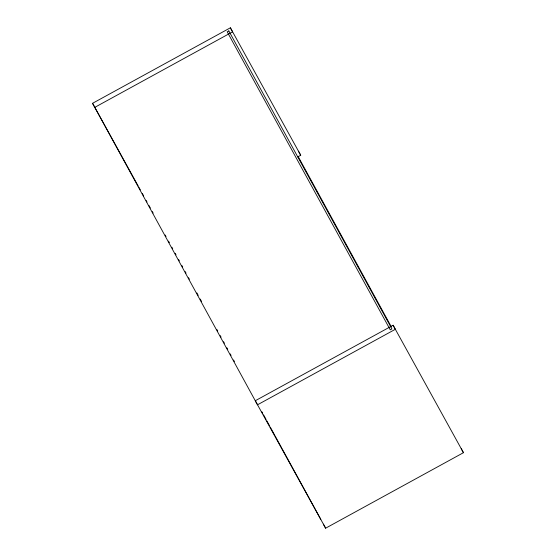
<?xml version="1.0" encoding="UTF-8"?>
<svg xmlns="http://www.w3.org/2000/svg" width="556" height="556" viewBox="0 0 556 556"><rect width="100%" height="100%" fill="white"/><g stroke="black" fill="none" stroke-linecap="round" stroke-linejoin="round"><path stroke-width="0.83" d="M461.23 448.636L463.447 452.695L325.621 528.2L255.287 400.744L393.113 325.239L395.33 329.298L257.504 404.803L92.553 103.305L230.379 27.8L300.713 155.256L297.668 156.924M94.77 107.364L232.596 31.859L230.379 27.8M393.113 325.239L463.447 452.695M92.553 103.305L138.236 186.093M138.937 187.337L140.32 189.881M142.28 193.391L143.663 195.934M146.172 200.48L147.006 201.995M148.966 205.505L150.349 208.048M152.309 211.558L153.143 213.073M298.496 151.197L300.713 155.256M298.19 156.59L391.361 326.886M165.188 235.021L166.022 236.543M168.524 241.116L169.358 242.645M171.86 247.211L172.694 248.74M175.196 253.314L176.03 254.836M178.532 259.409L179.366 260.931M181.868 265.504L182.702 267.026M185.204 271.599L186.038 273.121M188.54 277.694L189.374 279.216M196.873 292.936L198.207 295.361M200.209 299.031L201.543 301.456M216.889 329.513L217.723 331.035M220.225 335.609L221.059 337.131M223.561 341.704L224.395 343.233M226.89 347.799L227.724 349.328M230.226 353.901L231.06 355.423M233.562 359.996L234.396 361.518M261.918 411.815L262.745 413.337M263.579 414.859L266.081 419.432M266.915 420.955L269.417 425.528M270.251 427.05L274.921 435.57M275.255 436.196L278.257 441.666M278.591 442.291L281.593 447.768M281.927 448.386L320.784 519.394M323.404 524.141L325.621 528.2M228.822 30.914L227.195 31.803L390.242 329.826L391.876 328.93L228.822 30.914"/></g></svg>
